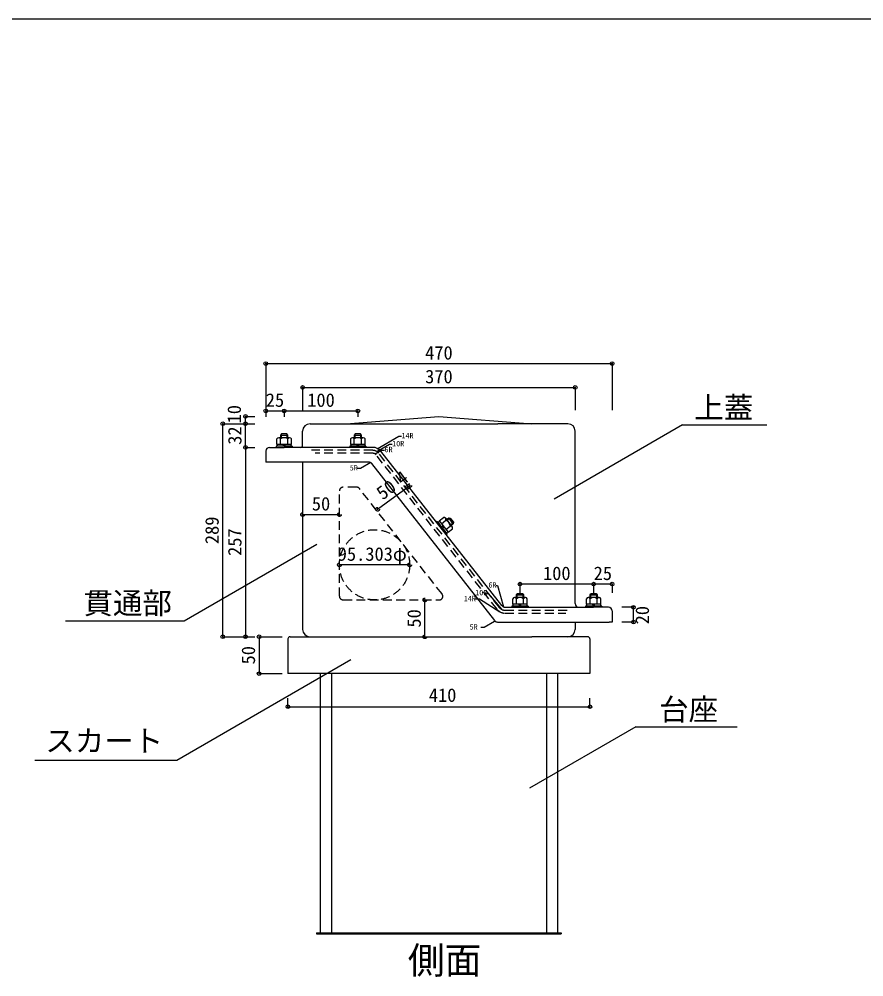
# Model space of a CAD drawing. Units: millimetres at full size, sheet at 1:10. Extents: x -10475 to 9199, y -10092 to 10143.
# Drawn here: x -5014 to -3867, y 8217 to 9516 of the extents above; entities that cross this region are included whole.
import ezdxf
from ezdxf.enums import TextEntityAlignment as Align

# ---------------------------------------------------------------- set-up
doc = ezdxf.new("R2010")
doc.units = ezdxf.units.MM
doc.header["$LTSCALE"] = 10
doc.header["$PDMODE"] = 32
doc.header["$PDSIZE"] = 5
doc.linetypes.add('DASHED1', pattern=[1.8, 1.2, -0.6])
for name, color, linetype in [('0-0_FRP', 7, 'Continuous'), ('0-1_SUS', 7, 'Continuous'), ('0-3_開口寸法', 2, 'DASHED1'), ('0-8_FRP寸法', 3, 'Continuous'), ('0-F_図面枠', 7, 'Continuous'), ('3-8', 4, 'Continuous')]:
    doc.layers.add(name, color=color, linetype=linetype)
doc.styles.add('ＭＳ ゴシック', font='')
doc.styles.get('ＭＳ ゴシック').set_extended_font_data('MS Gothic')

msp = doc.modelspace()

# ---------------------------------------------------------------- linework, layer by layer
at = {"layer": '0-0_FRP', "color": 4}
for p, q in [((-4618.93, 8967.08), (-4523.93, 8967.08)), ((-4523.93, 8967.08), (-4363.93, 8967.08)), ((-4268.93, 8967.08), (-4363.93, 8967.08)), ((-4628.93, 8938.08), (-4628.93, 8957.08)), ((-4258.93, 8723.08), (-4258.93, 8957.08)), ((-4658.13, 8952.59), (-4658.13, 8949.95)), ((-4658.13, 8949.95), (-4658.13, 8948.18)), ((-4649.73, 8948.18), (-4649.73, 8952.59)), ((-4558.13, 8952.59), (-4558.13, 8949.95)), ((-4558.13, 8949.95), (-4558.13, 8948.18)), ((-4549.73, 8948.18), (-4549.73, 8952.59)), ((-4678.93, 8930.08), (-4678.93, 8915.08)), ((-4673.93, 8935.08), (-4653.93, 8935.08)), ((-4533.8, 8935.08), (-4653.93, 8935.08)), ((-4358.78, 8720.38), (-4522.78, 8929.72)), ((-4539.15, 8915.08), (-4678.93, 8915.08)), ((-4628.93, 8915.08), (-4628.93, 8730.08)), ((-4368.22, 8700), (-4535.22, 8913.16)), ((-4433.06, 8836.43), (-4429.59, 8839.15)), ((-4338.13, 8735.59), (-4338.13, 8732.95)), ((-4338.13, 8732.95), (-4338.13, 8731.18)), ((-4329.73, 8731.18), (-4329.73, 8735.59)), ((-4258.93, 8723.08), (-4258.93, 8734.08)), ((-4238.13, 8735.59), (-4238.13, 8732.95)), ((-4238.13, 8732.95), (-4238.13, 8731.18)), ((-4229.73, 8731.18), (-4229.73, 8735.59)), ((-4628.93, 8732.08), (-4628.93, 8688.08)), ((-4354.06, 8718.08), (-4233.93, 8718.08)), ((-4213.93, 8718.08), (-4233.93, 8718.08)), ((-4364.28, 8698.08), (-4212.93, 8698.08)), ((-4258.93, 8698.08), (-4258.93, 8688.08)), ((-4648.93, 8675.08), (-4648.93, 8628.08)), ((-4645.93, 8678.08), (-4618.93, 8678.08)), ((-4638.93, 8678.08), (-4569.93, 8678.08)), ((-4618.93, 8678.08), (-4591.93, 8678.08)), ((-4579.93, 8678.08), (-4569.93, 8678.08)), ((-4569.93, 8678.08), (-4317.93, 8678.08)), ((-4241.93, 8678.08), (-4317.93, 8678.08)), ((-4238.93, 8675.08), (-4238.93, 8628.08)), ((-4238.93, 8628.08), (-4648.93, 8628.08))]:
    msp.add_line(p, q, dxfattribs=at)
at = {"layer": '0-0_FRP'}
for p, q in [((-4657.43, 8953.29), (-4658.93, 8951.79)), ((-4650.43, 8953.29), (-4657.43, 8953.29)), ((-4648.93, 8951.79), (-4650.43, 8953.29)), ((-4557.43, 8953.29), (-4558.93, 8951.79)), ((-4550.43, 8953.29), (-4557.43, 8953.29)), ((-4548.93, 8951.79), (-4550.43, 8953.29)), ((-4663.74, 8939.18), (-4663.74, 8946.76)), ((-4646.57, 8948.18), (-4661.29, 8948.18)), ((-4658.93, 8951.79), (-4658.93, 8948.18)), ((-4658.93, 8951.79), (-4648.93, 8951.79)), ((-4658.84, 8939.18), (-4658.84, 8946.76)), ((-4649.02, 8939.18), (-4649.02, 8946.76)), ((-4648.93, 8948.18), (-4648.93, 8951.79)), ((-4644.11, 8939.18), (-4644.11, 8946.76)), ((-4563.74, 8939.18), (-4563.74, 8946.76)), ((-4546.57, 8948.18), (-4561.29, 8948.18)), ((-4558.93, 8951.79), (-4558.93, 8948.18)), ((-4558.93, 8951.79), (-4548.93, 8951.79)), ((-4558.84, 8939.18), (-4558.84, 8946.76)), ((-4549.02, 8939.18), (-4549.02, 8946.76)), ((-4548.93, 8948.18), (-4548.93, 8951.79)), ((-4544.11, 8939.18), (-4544.11, 8946.76)), ((-4644.11, 8939.18), (-4663.74, 8939.18)), ((-4663.13, 8936.68), (-4663.13, 8939.18)), ((-4654.17, 8939.18), (-4662.86, 8939.18)), ((-4655.31, 8936.68), (-4662.86, 8936.68)), ((-4655.57, 8939.18), (-4654.43, 8936.68)), ((-4652.28, 8936.68), (-4653.42, 8939.18)), ((-4642.93, 8936.68), (-4653.16, 8936.68)), ((-4644.46, 8939.18), (-4652.02, 8939.18)), ((-4644.73, 8939.18), (-4644.73, 8936.68)), ((-4642.93, 8936.68), (-4642.93, 8935.08)), ((-4544.11, 8939.18), (-4563.74, 8939.18)), ((-4563.13, 8936.68), (-4563.13, 8939.18)), ((-4554.17, 8939.18), (-4562.86, 8939.18)), ((-4555.31, 8936.68), (-4562.86, 8936.68)), ((-4555.57, 8939.18), (-4554.43, 8936.68)), ((-4552.28, 8936.68), (-4553.42, 8939.18)), ((-4542.93, 8936.68), (-4553.16, 8936.68)), ((-4544.46, 8939.18), (-4552.02, 8939.18)), ((-4544.73, 8939.18), (-4544.73, 8936.68)), ((-4542.93, 8936.68), (-4542.93, 8935.08)), ((-4443.61, 8835.3), (-4437.64, 8839.98)), ((-4435.01, 8838.92), (-4425.93, 8827.33)), ((-4433.55, 8837.06), (-4430.71, 8839.29)), ((-4424.55, 8831.41), (-4430.71, 8839.29)), ((-4430.71, 8839.29), (-4428.61, 8839.03)), ((-4446.3, 8834.69), (-4447.56, 8833.71)), ((-4446.3, 8834.69), (-4432.74, 8817.38)), ((-4443.23, 8834.82), (-4445.19, 8833.28)), ((-4443.61, 8835.3), (-4431.5, 8819.85)), ((-4440.58, 8831.44), (-4434.61, 8836.12)), ((-4438.57, 8828.87), (-4439.83, 8826.43)), ((-4438.51, 8824.74), (-4437.24, 8827.18)), ((-4434.53, 8823.71), (-4428.56, 8828.39)), ((-4431.5, 8819.85), (-4425.53, 8824.53)), ((-4424.55, 8831.41), (-4427.38, 8829.19)), ((-4432.74, 8817.38), (-4434, 8816.39)), ((-4433.85, 8818.79), (-4431.88, 8820.33)), ((-4337.43, 8736.29), (-4338.93, 8734.79)), ((-4338.93, 8734.79), (-4338.93, 8731.18)), ((-4338.93, 8734.79), (-4328.93, 8734.79)), ((-4330.43, 8736.29), (-4337.43, 8736.29)), ((-4328.93, 8734.79), (-4330.43, 8736.29)), ((-4328.93, 8731.18), (-4328.93, 8734.79)), ((-4237.43, 8736.29), (-4238.93, 8734.79)), ((-4238.93, 8734.79), (-4238.93, 8731.18)), ((-4238.93, 8734.79), (-4228.93, 8734.79)), ((-4230.43, 8736.29), (-4237.43, 8736.29)), ((-4228.93, 8734.79), (-4230.43, 8736.29)), ((-4228.93, 8731.18), (-4228.93, 8734.79)), ((-4343.74, 8722.18), (-4343.74, 8729.76)), ((-4324.11, 8722.18), (-4343.74, 8722.18)), ((-4343.13, 8719.68), (-4343.13, 8722.18)), ((-4334.17, 8722.18), (-4342.86, 8722.18)), ((-4335.31, 8719.68), (-4342.86, 8719.68)), ((-4326.57, 8731.18), (-4341.29, 8731.18)), ((-4338.84, 8722.18), (-4338.84, 8729.76)), ((-4335.57, 8722.18), (-4334.43, 8719.68)), ((-4332.28, 8719.68), (-4333.42, 8722.18)), ((-4322.93, 8719.68), (-4333.16, 8719.68)), ((-4324.46, 8722.18), (-4332.02, 8722.18)), ((-4329.02, 8722.18), (-4329.02, 8729.76)), ((-4324.73, 8722.18), (-4324.73, 8719.68)), ((-4324.11, 8722.18), (-4324.11, 8729.76)), ((-4322.93, 8719.68), (-4322.93, 8718.08)), ((-4243.74, 8722.18), (-4243.74, 8729.76)), ((-4224.11, 8722.18), (-4243.74, 8722.18)), ((-4243.13, 8719.68), (-4243.13, 8722.18)), ((-4234.17, 8722.18), (-4242.86, 8722.18)), ((-4235.31, 8719.68), (-4242.86, 8719.68)), ((-4226.57, 8731.18), (-4241.29, 8731.18)), ((-4238.84, 8722.18), (-4238.84, 8729.76)), ((-4235.57, 8722.18), (-4234.43, 8719.68)), ((-4232.28, 8719.68), (-4233.42, 8722.18)), ((-4222.93, 8719.68), (-4233.16, 8719.68)), ((-4224.46, 8722.18), (-4232.02, 8722.18)), ((-4229.02, 8722.18), (-4229.02, 8729.76)), ((-4224.73, 8722.18), (-4224.73, 8719.68)), ((-4224.11, 8722.18), (-4224.11, 8729.76)), ((-4222.93, 8719.68), (-4222.93, 8718.08))]:
    msp.add_line(p, q, dxfattribs=at)
at = {"layer": '0-0_FRP', "color": 2}
for p, q in [((-4113.38, 8965.55), (-4287.58, 8864.98)), ((-4113.38, 8965.55), (-3998.8, 8965.55)), ((-4789.91, 8699.82), (-4609.59, 8803.92)), ((-4950.81, 8699.82), (-4789.91, 8699.82)), ((-4799.66, 8510.88), (-4563.65, 8647.14)), ((-4992.26, 8510.88), (-4799.66, 8510.88))]:
    msp.add_line(p, q, dxfattribs=at)
at = {"layer": '0-0_FRP', "linetype": 'DASHED1'}
for p, q in [((-4533.8, 8931.08), (-4617.06, 8931.08)), ((-4361.93, 8717.91), (-4525.93, 8927.25)), ((-4533.8, 8927.08), (-4611.97, 8927.08)), ((-4365.08, 8715.45), (-4529.07, 8924.78)), ((-4354.06, 8714.08), (-4266.89, 8714.08)), ((-4354.06, 8710.08), (-4271.89, 8710.08))]:
    msp.add_line(p, q, dxfattribs=at)
at = {"layer": '0-0_FRP', "color": 4}
for points in [[(-4569.93, 8967.08), (-4443.93, 8977.08), (-4317.93, 8967.08)], [(-4424.41, 8832.54), (-4426.49, 8830.91), (-4427.88, 8829.82)], [(-4208.93, 8713.08), (-4208.93, 8698.08), (-4212.93, 8698.08)]]:
    msp.add_lwpolyline(points, dxfattribs=at)
at = {"layer": '0-0_FRP'}
for points in [[(-4644.93, 8936.68), (-4664.93, 8936.68), (-4664.93, 8935.08)], [(-4544.93, 8936.68), (-4564.93, 8936.68), (-4564.93, 8935.08)], [(-4428.61, 8839.03), (-4424.29, 8833.52), (-4424.55, 8831.41)], [(-4324.93, 8719.68), (-4344.93, 8719.68), (-4344.93, 8718.08)], [(-4224.93, 8719.68), (-4244.93, 8719.68), (-4244.93, 8718.08)]]:
    msp.add_lwpolyline(points, dxfattribs=at)
at = {"layer": '0-0_FRP', "color": 4}
for centre, radius, start, end in [((-4618.93, 8957.08), 10, 90, 180), ((-4268.93, 8957.08), 10, 0, 90), ((-4673.93, 8930.08), 5, 90, 180), ((-4631.93, 8938.08), 3, 270, 0), ((-4533.8, 8921.08), 14, 38.07551, 90), ((-4539.15, 8910.08), 5, 38.07551, 90), ((-4354.06, 8724.08), 6, 218.07551, 270), ((-4253.93, 8723.08), 5, 180, 270), ((-4213.93, 8713.08), 5, 0, 90), ((-4364.28, 8703.08), 5, 218.07551, 270), ((-4618.93, 8688.08), 10, 180, 270), ((-4268.93, 8688.08), 10, 270, 0), ((-4645.93, 8675.08), 3, 90, 180), ((-4241.93, 8675.08), 3, 0, 90)]:
    msp.add_arc(centre, radius, start, end, dxfattribs=at)
at = {"layer": '0-0_FRP'}
for centre, radius, start, end in [((-4661.29, 8945.35), 2.83, 29.99985, 149.99985), ((-4653.93, 8938.97), 9.21, 57.79585, 122.2043), ((-4646.57, 8945.35), 2.83, 29.99985, 149.99985), ((-4561.29, 8945.35), 2.83, 29.99985, 149.99985), ((-4553.93, 8938.97), 9.21, 57.79585, 122.2043), ((-4546.57, 8945.35), 2.83, 29.99985, 149.99985), ((-4437.24, 8837.17), 2.83, 338.07566, 98.07566), ((-4437.72, 8827.45), 9.21, 5.8712, 70.27966), ((-4428.16, 8825.58), 2.83, 338.07566, 98.07566), ((-4341.29, 8728.35), 2.83, 29.99985, 149.99985), ((-4333.93, 8721.97), 9.21, 57.79585, 122.2043), ((-4326.57, 8728.35), 2.83, 29.99985, 149.99985), ((-4241.29, 8728.35), 2.83, 29.99985, 149.99985), ((-4233.93, 8721.97), 9.21, 57.79585, 122.2043), ((-4226.57, 8728.35), 2.83, 29.99985, 149.99985)]:
    msp.add_arc(centre, radius, start, end, dxfattribs=at)
at = {"layer": '0-0_FRP', "linetype": 'DASHED1'}
for centre, radius, start, end in [((-4533.8, 8921.08), 10, 38.07551, 90), ((-4533.8, 8921.08), 6, 38.07551, 90), ((-4354.06, 8724.08), 14, 218.07551, 270), ((-4354.06, 8724.08), 10, 218.07551, 270)]:
    msp.add_arc(centre, radius, start, end, dxfattribs=at)
at = {"layer": '0-1_SUS'}
for p, q in [((-4604.93, 8628.08), (-4604.93, 8276.58)), ((-4589.93, 8628.08), (-4589.93, 8276.58)), ((-4297.93, 8628.08), (-4297.93, 8276.58)), ((-4282.93, 8628.08), (-4282.93, 8276.58)), ((-4609.93, 8276.58), (-4277.93, 8276.58)), ((-4609.93, 8276.58), (-4609.93, 8275.08)), ((-4609.93, 8275.08), (-4277.93, 8275.08)), ((-4277.93, 8276.58), (-4277.93, 8275.08))]:
    msp.add_line(p, q, dxfattribs=at)
at = {"layer": '0-1_SUS', "color": 2}
for q in [(-4321.07, 8472.67), (-4039.02, 8555.98)]:
    msp.add_line((-4176.77, 8555.98), q, dxfattribs=at)
at = {"layer": '0-3_開口寸法'}
for p, q in [((-4578.93, 8733.08), (-4578.93, 8876.08)), ((-4555.71, 8881.08), (-4573.93, 8881.08)), ((-4439.75, 8736.16), (-4551.77, 8879.16)), ((-4573.93, 8728.08), (-4443.68, 8728.08))]:
    msp.add_line(p, q, dxfattribs=at)
at = {"layer": '0-3_開口寸法', "color": 4, "linetype": 'Continuous'}
for p, q in [((-4628.93, 8843.96), (-4578.93, 8843.96)), ((-4483.63, 8775.73), (-4578.93, 8775.73)), ((-4463.06, 8678.08), (-4463.06, 8728.08))]:
    msp.add_line(p, q, dxfattribs=at)
msp.add_lwpolyline([(-4527.11, 8851.14), (-4486.87, 8880.82), (-4483.65, 8883.19)], dxfattribs=at)
at = {"layer": '0-3_開口寸法'}
msp.add_circle((-4531.28, 8775.73), 47.65, dxfattribs=at)
for centre, start, end in [((-4573.93, 8876.08), 90, 180), ((-4555.71, 8876.08), 38.07551, 90), ((-4573.93, 8733.08), 180, 270), ((-4443.68, 8733.08), 270, 38.07551)]:
    msp.add_arc(centre, 5, start, end, dxfattribs=at)
at = {"layer": '0-3_開口寸法', "color": 6}
for p in [(-4486.87, 8880.82), (-4483.65, 8883.19), (-4527.11, 8851.14), (-4628.93, 8843.96), (-4578.93, 8843.96), (-4578.93, 8775.73), (-4483.63, 8775.73), (-4463.06, 8728.08), (-4463.06, 8678.08)]:
    msp.add_point(p, dxfattribs=at)
at = {"layer": '0-8_FRP寸法', "color": 4}
for p, q in [((-4678.93, 9048.75), (-4208.93, 9048.75)), ((-4628.93, 9016.51), (-4258.93, 9016.51)), ((-4678.93, 8984.6), (-4653.93, 8984.6)), ((-4653.93, 8984.6), (-4553.93, 8984.6)), ((-4706.44, 8967.08), (-4706.44, 8977.08)), ((-4527.7, 8933.24), (-4498.41, 8950.15)), ((-4498.41, 8950.15), (-4494.84, 8950.15)), ((-4530.63, 8926.14), (-4521.67, 8931.32)), ((-4528.43, 8929.41), (-4511.19, 8939.36)), ((-4521.67, 8931.32), (-4517.75, 8931.32)), ((-4511.19, 8939.36), (-4507.4, 8939.36)), ((-4233.93, 8749.58), (-4333.93, 8749.58)), ((-4208.93, 8749.58), (-4233.93, 8749.58)), ((-4379.5, 8736.84), (-4376.94, 8736.84)), ((-4376.94, 8736.84), (-4359.13, 8715.37)), ((-4394.87, 8729.4), (-4388.89, 8729.4)), ((-4388.89, 8729.4), (-4361.45, 8711.96)), ((-4179.94, 8698.08), (-4179.94, 8718.08)), ((-4368.56, 8698.81), (-4382.6, 8690.7)), ((-4382.6, 8690.7), (-4387.28, 8690.7)), ((-4688.02, 8678.08), (-4688.02, 8628.08)), ((-4648.93, 8583.23), (-4238.93, 8583.23)), ((-4648.93, 8583.23), (-4238.93, 8583.23))]:
    msp.add_line(p, q, dxfattribs=at)
at = {"layer": '0-8_FRP寸法'}
for p, q in [((-4678.93, 9048.75), (-4678.93, 8985.65)), ((-4208.93, 9048.75), (-4208.93, 8985.65)), ((-4628.93, 9016.51), (-4628.93, 8985.65)), ((-4258.93, 9016.51), (-4258.93, 8985.65)), ((-4678.93, 8984.6), (-4678.93, 8976.57)), ((-4653.93, 8984.6), (-4653.93, 8976.57)), ((-4553.93, 8984.6), (-4553.93, 8976.57)), ((-4737.36, 8967.08), (-4706.44, 8967.08)), ((-4737.36, 8967.08), (-4707.65, 8967.08)), ((-4706.44, 8977.08), (-4693.99, 8977.08)), ((-4706.44, 8967.08), (-4693.99, 8967.08)), ((-4706.44, 8935.08), (-4693.99, 8935.08)), ((-4706.44, 8935.08), (-4693.99, 8935.08)), ((-4706.44, 8935.08), (-4693.99, 8935.08)), ((-4333.93, 8749.58), (-4333.93, 8737.67)), ((-4233.93, 8749.58), (-4233.93, 8737.67)), ((-4208.93, 8749.58), (-4208.93, 8737.67)), ((-4179.94, 8718.08), (-4195.67, 8718.08)), ((-4179.94, 8698.08), (-4195.67, 8698.08)), ((-4737.36, 8678.08), (-4706.44, 8678.08)), ((-4737.36, 8678.08), (-4707.65, 8678.08)), ((-4706.44, 8678.08), (-4693.99, 8678.08)), ((-4706.44, 8678.08), (-4693.99, 8678.08)), ((-4688.02, 8678.08), (-4656.6, 8678.08)), ((-4688.02, 8678.08), (-4656.6, 8678.08)), ((-4688.02, 8628.08), (-4656.6, 8628.08)), ((-4648.93, 8583.23), (-4648.93, 8594.74)), ((-4648.93, 8583.23), (-4648.93, 8594.74)), ((-4238.93, 8583.23), (-4238.93, 8594.74)), ((-4238.93, 8583.23), (-4238.93, 8594.74))]:
    msp.add_line(p, q, dxfattribs=at)
at = {"layer": '0-8_FRP寸法', "color": 4}
for points in [[(-4536.22, 8914.67), (-4550.26, 8906.56), (-4554.94, 8906.56)], [(-4366.2, 8747.7), (-4364.25, 8747.7), (-4356.08, 8718.79)]]:
    msp.add_lwpolyline(points, dxfattribs=at)
at = {"layer": '0-8_FRP寸法', "color": 6}
for p in [(-4678.93, 9048.75), (-4208.93, 9048.75), (-4628.93, 9016.51), (-4258.93, 9016.51), (-4706.44, 8977.08), (-4678.93, 8984.6), (-4653.93, 8984.6), (-4553.93, 8984.6), (-4737.36, 8967.08), (-4706.44, 8967.08), (-4706.44, 8935.08), (-4333.93, 8749.58), (-4233.93, 8749.58), (-4208.93, 8749.58), (-4179.94, 8718.08), (-4179.94, 8698.08), (-4737.36, 8678.08), (-4706.44, 8678.08), (-4688.02, 8678.08), (-4688.02, 8628.08), (-4648.93, 8583.23), (-4238.93, 8583.23)]:
    msp.add_point(p, dxfattribs=at)
at = {"layer": '0-F_図面枠'}
msp.add_lwpolyline([(-2011.52, 9516.12), (-2456.34, 9516.12), (-6011.52, 9516.12)], dxfattribs=at)
at = {"layer": '3-8'}
for p, q in [((-4737.36, 8678.08), (-4737.36, 8967.08)), ((-4706.44, 8935.08), (-4706.44, 8967.08)), ((-4706.44, 8935.08), (-4706.44, 8678.08))]:
    msp.add_line(p, q, dxfattribs=at)

# ---------------------------------------------------------------- texts
at = {"layer": '0-0_FRP', "color": 2, "style": 'ＭＳ ゴシック'}
for s, p in [('上蓋', (-4097.36, 8965.74)), ('貫通部', (-4926.38, 8700.31)), ('スカート', (-4978.23, 8513.45))]:
    msp.add_text(s, height=29.33, dxfattribs=at).set_placement(p, align=Align.BOTTOM_LEFT)
at = {"layer": '0-0_FRP', "color": 6, "style": 'ＭＳ ゴシック'}
msp.add_text('側面', height=36.66, dxfattribs=at).set_placement((-4486.15, 8209.72), align=Align.BOTTOM_LEFT)
at = {"layer": '0-1_SUS', "color": 2, "style": 'ＭＳ ゴシック'}
msp.add_text('台座', height=29.33, dxfattribs=at).set_placement((-4145.02, 8556.06), align=Align.BOTTOM_LEFT)
at = {"layer": '0-3_開口寸法', "color": 3, "style": 'ＭＳ ゴシック'}
for s, rotation, p in [('4', 36.402, (-4490.29, 8878.29)), ('50', 36.402, (-4517.05, 8858.56)), ('50', 90, (-4463.06, 8690.58))]:
    msp.add_text(s, height=18.33, rotation=rotation, dxfattribs=at).set_placement(p, align=Align.BOTTOM_LEFT)
for s, p in [('50', (-4616.43, 8843.96)), ('95.303φ', (-4581.28, 8775.73))]:
    msp.add_text(s, height=18.33, dxfattribs=at).set_placement(p, align=Align.BOTTOM_LEFT)
at = {"layer": '0-8_FRP寸法', "style": 'ＭＳ ゴシック'}
for s, p in [('470', (-4462.68, 9048.75)), ('370', (-4462.68, 9016.51)), ('25', (-4678.93, 8984.6)), ('100', (-4622.68, 8984.6)), ('100', (-4302.68, 8749.58)), ('25', (-4233.93, 8749.58)), ('410', (-4457.68, 8584.28))]:
    msp.add_text(s, height=18.33, dxfattribs=at).set_placement(p, align=Align.BOTTOM_LEFT)
for s, p in [('10', (-4707.17, 8967.62)), ('32', (-4706.44, 8938.58)), ('289', (-4737.36, 8803.83)), ('257', (-4706.44, 8787.83)), ('20', (-4153.32, 8694.95)), ('50', (-4688.02, 8640.58))]:
    msp.add_text(s, height=18.33, rotation=90, dxfattribs=at).set_placement(p, align=Align.BOTTOM_LEFT)
at = {"layer": '0-8_FRP寸法', "color": 6, "style": 'ＭＳ ゴシック'}
for s, p in [('14R', (-4494.84, 8945.15)), ('10R', (-4507.4, 8934.36)), ('6R', (-4517.75, 8926.32)), ('5R', (-4564.94, 8901.56)), ('6R', (-4376.72, 8742.56)), ('14R', (-4410.29, 8724.13)), ('10R', (-4394.7, 8732.08)), ('5R', (-4402.28, 8685.7))]:
    msp.add_text(s, height=7.331, dxfattribs=at).set_placement(p, align=Align.BOTTOM_LEFT)

doc.saveas('drawing.dxf')
